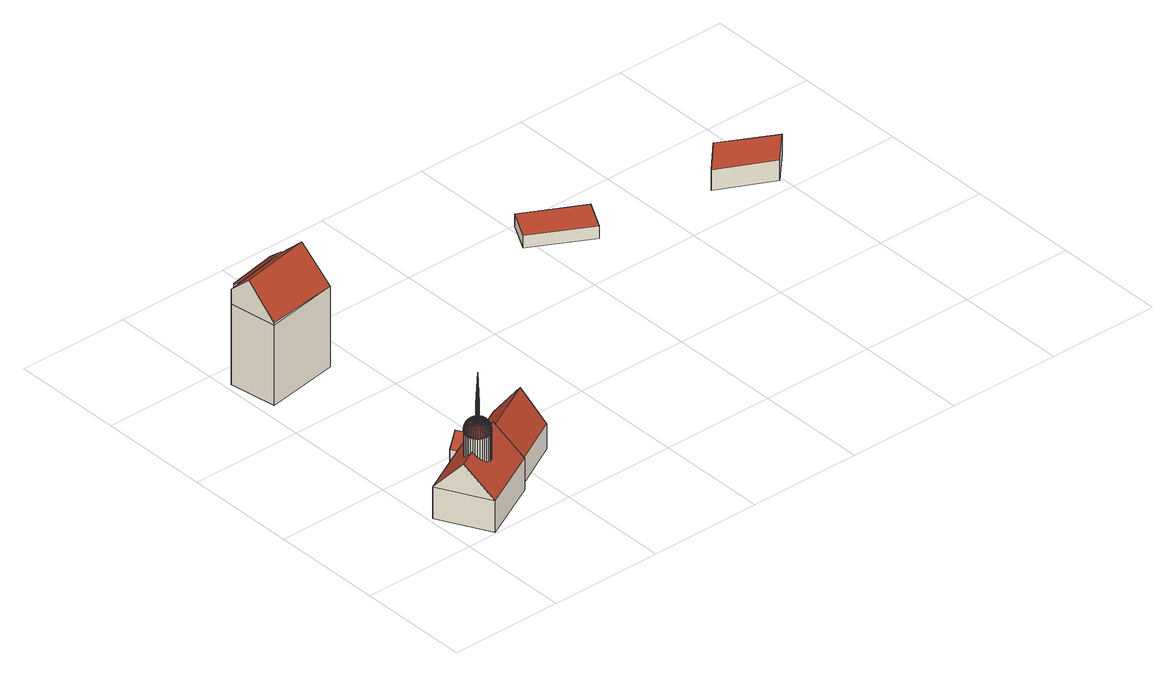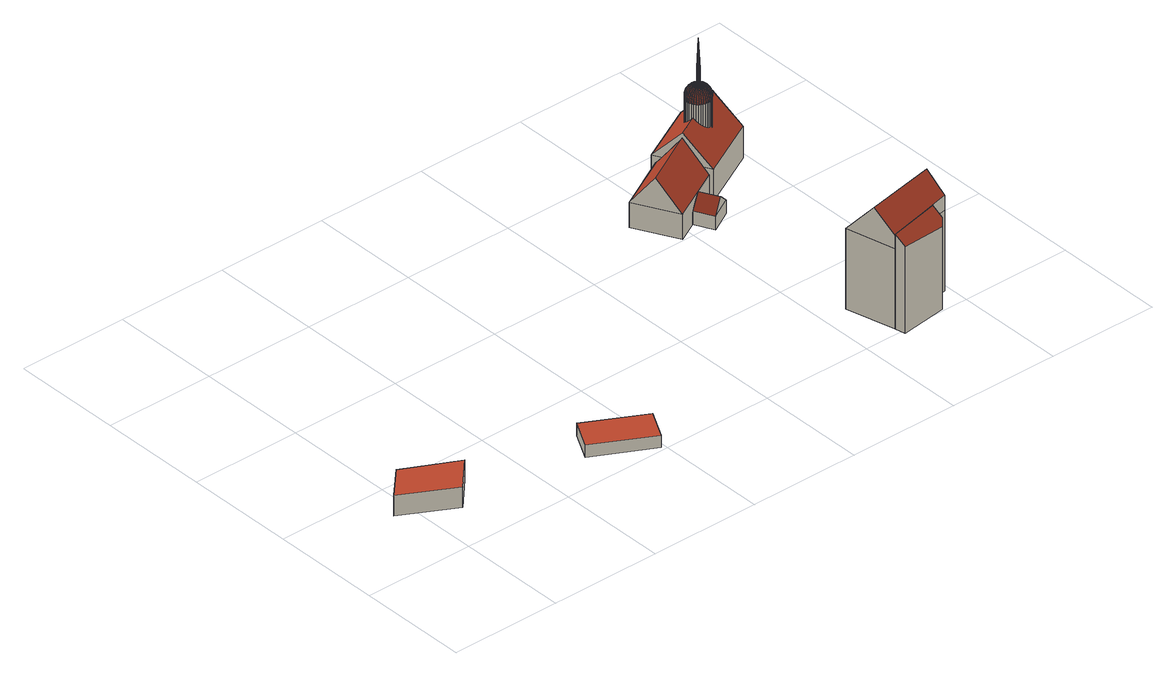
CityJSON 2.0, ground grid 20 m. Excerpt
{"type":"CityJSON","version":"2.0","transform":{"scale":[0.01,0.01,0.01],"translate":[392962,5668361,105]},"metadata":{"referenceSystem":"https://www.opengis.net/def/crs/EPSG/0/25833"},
"CityObjects":{
"building1":{"type":"Building","attributes":{"name":"St. Nikolai","Gemeindeschluessel":14627140,"QualitaetDacherkennung":100,"Geometrietyp2DReferenz":"3000","function":"31001_3041","roofType":"9999"},"children":["building1-1","building1-2","building1-3","building1-4","building1-5"]},
"building1-1":{"type":"BuildingPart","attributes":{"Dachtyp_tdc":"tdcFreeFormRoof","Dachneigung":89.42,"QualitaetDacherkennung":100,"Geometrietyp2DReferenz":"3000","roofType":"5000","measuredHeight":16.14},"parents":["building1"],"geometry":[{"type":"MultiSurface","lod":"2","boundaries":[[[0,1,2,3]],[[1,4,5,2]],[[4,6,7,5]],[[6,8,9,7]],[[8,10,11,9]],[[10,12,13,11]],[[12,14,15,13]],[[14,16,17,15]],[[16,18,19,17]],[[18,20,21,19]],[[20,22,23,21]],[[22,24,25,23]],[[24,26,27,25]],[[26,28,29,27]],[[28,30,31,29]],[[30,32,33,31]],[[32,34,35,33]],[[34,36,37,35]],[[36,38,39,37]],[[38,40,41,39]],[[40,42,43,41]],[[42,44,45,43]],[[44,46,47,45]],[[46,48,49,47]],[[48,50,51,49]],[[50,52,53,51]],[[52,54,55,53]],[[54,56,57,55]],[[56,58,59,57]],[[58,60,61,59]],[[60,62,63,61]],[[62,64,65,63]],[[64,66,67,65]],[[66,68,69,67]],[[68,70,71,69]],[[70,0,3,71]],[[72,73,74]],[[72,74,75]],[[72,75,76]],[[72,76,77]],[[72,77,78]],[[72,78,79]],[[72,79,80]],[[72,80,81]],[[72,81,82]],[[72,82,83]],[[72,83,84]],[[72,84,85]],[[72,85,86]],[[72,86,87]],[[72,87,88]],[[72,88,89]],[[72,89,90]],[[72,90,91]],[[72,91,92]],[[72,92,93]],[[72,93,94]],[[72,94,95]],[[72,95,96]],[[72,96,97]],[[72,97,98]],[[72,98,99]],[[72,99,100]],[[72,100,101]],[[72,101,102]],[[72,102,103]],[[72,103,104]],[[72,104,105]],[[72,105,106]],[[72,106,107]],[[72,107,108]],[[72,108,73]],[[73,109,110,74]],[[74,110,111,75]],[[75,111,112,76]],[[76,112,113,77]],[[77,113,114,78]],[[78,114,115,79]],[[79,115,116,80]],[[80,116,117,81]],[[81,117,118,82]],[[82,118,119,83]],[[83,119,120,84]],[[84,120,121,85]],[[85,121,122,86]],[[86,122,123,87]],[[87,123,124,88]],[[88,124,125,89]],[[89,125,126,90]],[[90,126,127,91]],[[91,127,128,92]],[[92,128,129,93]],[[93,129,130,94]],[[94,130,131,95]],[[95,131,132,96]],[[96,132,133,97]],[[97,133,134,98]],[[98,134,135,99]],[[99,135,136,100]],[[100,136,137,101]],[[101,137,138,102]],[[102,138,139,103]],[[103,139,140,104]],[[104,140,141,105]],[[105,141,142,106]],[[106,142,143,107]],[[107,143,144,108]],[[108,144,109,73]],[[109,145,146,110]],[[110,146,147,111]],[[111,147,148,112]],[[112,148,149,113]],[[113,149,150,114]],[[114,150,151,115]],[[115,151,152,116]],[[116,152,153,117]],[[117,153,154,118]],[[118,154,155,119]],[[119,155,156,120]],[[120,156,157,121]],[[121,157,158,122]],[[122,158,159,123]],[[123,159,160,124]],[[124,160,161,125]],[[125,161,162,126]],[[126,162,163,127]],[[127,163,164,128]],[[128,164,165,129]],[[129,165,166,130]],[[130,166,167,131]],[[131,167,168,132]],[[132,168,169,133]],[[133,169,170,134]],[[134,170,171,135]],[[135,171,172,136]],[[136,172,173,137]],[[137,173,174,138]],[[138,174,175,139]],[[139,175,176,140]],[[140,176,177,141]],[[141,177,178,142]],[[142,178,179,143]],[[143,179,180,144]],[[144,180,145,109]],[[145,181,182,146]],[[146,182,183,147]],[[147,183,184,148]],[[148,184,185,149]],[[149,185,186,150]],[[150,186,187,151]],[[151,187,188,152]],[[152,188,189,153]],[[153,189,190,154]],[[154,190,191,155]],[[155,191,192,156]],[[156,192,193,157]],[[157,193,194,158]],[[158,194,195,159]],[[159,195,196,160]],[[160,196,197,161]],[[161,197,198,162]],[[162,198,199,163]],[[163,199,200,164]],[[164,200,201,165]],[[165,201,202,166]],[[166,202,203,167]],[[167,203,204,168]],[[168,204,205,169]],[[169,205,206,170]],[[170,206,207,171]],[[171,207,208,172]],[[172,208,209,173]],[[173,209,210,174]],[[174,210,211,175]],[[175,211,212,176]],[[176,212,213,177]],[[177,213,214,178]],[[178,214,215,179]],[[179,215,216,180]],[[180,216,181,145]],[[181,217,218,182]],[[182,218,219,183]],[[183,219,220,184]],[[184,220,221,185]],[[185,221,222,186]],[[186,222,223,187]],[[187,223,224,188]],[[188,224,225,189]],[[189,225,226,190]],[[190,226,227,191]],[[191,227,228,192]],[[192,228,229,193]],[[193,229,230,194]],[[194,230,231,195]],[[195,231,232,196]],[[196,232,233,197]],[[197,233,234,198]],[[198,234,235,199]],[[199,235,236,200]],[[200,236,237,201]],[[201,237,238,202]],[[202,238,239,203]],[[203,239,240,204]],[[204,240,241,205]],[[205,241,242,206]],[[206,242,243,207]],[[207,243,244,208]],[[208,244,245,209]],[[209,245,246,210]],[[210,246,247,211]],[[211,247,248,212]],[[212,248,249,213]],[[213,249,250,214]],[[214,250,251,215]],[[215,251,252,216]],[[216,252,217,181]],[[217,253,254,218]],[[218,254,255,219]],[[219,255,256,220]],[[220,256,257,221]],[[221,257,258,222]],[[222,258,259,223]],[[223,259,260,224]],[[224,260,261,225]],[[225,261,262,226]],[[226,262,263,227]],[[227,263,264,228]],[[228,264,265,229]],[[229,265,266,230]],[[230,266,267,231]],[[231,267,268,232]],[[232,268,269,233]],[[233,269,270,234]],[[234,270,271,235]],[[235,271,272,236]],[[236,272,273,237]],[[237,273,274,238]],[[238,274,275,239]],[[239,275,276,240]],[[240,276,277,241]],[[241,277,278,242]],[[242,278,279,243]],[[243,279,280,244]],[[244,280,281,245]],[[245,281,282,246]],[[246,282,283,247]],[[247,283,284,248]],[[248,284,285,249]],[[249,285,286,250]],[[250,286,287,251]],[[251,287,288,252]],[[252,288,253,217]],[[253,289,290,254]],[[254,290,291,255]],[[255,291,292,256]],[[256,292,293,257]],[[257,293,294,258]],[[258,294,295,259]],[[259,295,296,260]],[[260,296,297,261]],[[261,297,298,262]],[[262,298,299,263]],[[263,299,300,264]],[[264,300,301,265]],[[265,301,302,266]],[[266,302,303,267]],[[267,303,304,268]],[[268,304,305,269]],[[269,305,306,270]],[[270,306,307,271]],[[271,307,308,272]],[[272,308,309,273]],[[273,309,310,274]],[[274,310,311,275]],[[275,311,312,276]],[[276,312,313,277]],[[277,313,314,278]],[[278,314,315,279]],[[279,315,316,280]],[[280,316,317,281]],[[281,317,318,282]],[[282,318,319,283]],[[283,319,320,284]],[[284,320,321,285]],[[285,321,322,286]],[[286,322,323,287]],[[287,323,324,288]],[[288,324,289,253]],[[289,325,326,290]],[[290,326,327,291]],[[291,327,328,292]],[[292,328,329,293]],[[293,329,330,294]],[[294,330,331,295]],[[295,331,332,296]],[[296,332,333,297]],[[297,333,334,298]],[[298,334,335,299]],[[299,335,336,300]],[[300,336,337,301]],[[301,337,338,302]],[[302,338,339,303]],[[303,339,340,304]],[[304,340,341,305]],[[305,341,342,306]],[[306,342,343,307]],[[307,343,344,308]],[[308,344,345,309]],[[309,345,346,310]],[[310,346,347,311]],[[311,347,348,312]],[[312,348,349,313]],[[313,349,350,314]],[[314,350,351,315]],[[315,351,352,316]],[[316,352,353,317]],[[317,353,354,318]],[[318,354,355,319]],[[319,355,356,320]],[[320,356,357,321]],[[321,357,358,322]],[[322,358,359,323]],[[323,359,360,324]],[[324,360,325,289]],[[325,361,362,326]],[[326,362,363,327]],[[327,363,364,328]],[[328,364,365,329]],[[329,365,366,330]],[[330,366,367,331]],[[331,367,368,332]],[[332,368,369,333]],[[333,369,370,334]],[[334,370,371,335]],[[335,371,372,336]],[[336,372,373,337]],[[337,373,374,338]],[[338,374,375,339]],[[339,375,376,340]],[[340,376,377,341]],[[341,377,378,342]],[[342,378,379,343]],[[343,379,380,344]],[[344,380,381,345]],[[345,381,382,346]],[[346,382,383,347]],[[347,383,384,348]],[[348,384,385,349]],[[349,385,386,350]],[[350,386,387,351]],[[351,387,388,352]],[[352,388,389,353]],[[353,389,390,354]],[[354,390,391,355]],[[355,391,392,356]],[[356,392,393,357]],[[357,393,394,358]],[[358,394,395,359]],[[359,395,396,360]],[[360,396,361,325]],[[361,397,398,362]],[[362,398,399,363]],[[363,399,400,364]],[[364,400,401,365]],[[365,401,402,366]],[[366,402,403,367]],[[367,403,404,368]],[[368,404,405,369]],[[369,405,406,370]],[[370,406,407,371]],[[371,407,408,372]],[[372,408,409,373]],[[373,409,410,374]],[[374,410,411,375]],[[375,411,412,376]],[[376,412,413,377]],[[377,413,414,378]],[[378,414,415,379]],[[379,415,416,380]],[[380,416,417,381]],[[381,417,418,382]],[[382,418,419,383]],[[383,419,420,384]],[[384,420,421,385]],[[385,421,422,386]],[[386,422,423,387]],[[387,423,424,388]],[[388,424,425,389]],[[389,425,426,390]],[[390,426,427,391]],[[391,427,428,392]],[[392,428,429,393]],[[393,429,430,394]],[[394,430,431,395]],[[395,431,432,396]],[[396,432,397,361]],[[397,433,434,398]],[[398,434,435,399]],[[399,435,436,400]],[[400,436,437,401]],[[401,437,438,402]],[[402,438,439,403]],[[403,439,440,404]],[[404,440,441,405]],[[405,441,442,406]],[[406,442,443,407]],[[407,443,444,408]],[[408,444,445,409]],[[409,445,446,410]],[[410,446,447,411]],[[411,447,448,412]],[[412,448,449,413]],[[413,449,450,414]],[[414,450,451,415]],[[415,451,452,416]],[[416,452,453,417]],[[417,453,454,418]],[[418,454,455,419]],[[419,455,456,420]],[[420,456,457,421]],[[421,457,458,422]],[[422,458,459,423]],[[423,459,460,424]],[[424,460,461,425]],[[425,461,462,426]],[[426,462,463,427]],[[427,463,464,428]],[[428,464,465,429]],[[429,465,466,430]],[[430,466,467,431]],[[431,467,468,432]],[[432,468,433,397]],[[433,469,470,434]],[[434,470,471,435]],[[435,471,472,436]],[[436,472,473,437]],[[437,473,474,438]],[[438,474,475,439]],[[439,475,476,440]],[[440,476,477,441]],[[441,477,478,442]],[[442,478,479,443]],[[443,479,480,444]],[[444,480,481,445]],[[445,481,482,446]],[[446,482,483,447]],[[447,483,484,448]],[[448,484,485,449]],[[449,485,486,450]],[[450,486,487,451]],[[451,487,488,452]],[[452,488,489,453]],[[453,489,490,454]],[[454,490,491,455]],[[455,491,492,456]],[[456,492,493,457]],[[457,493,494,458]],[[458,494,495,459]],[[459,495,496,460]],[[460,496,497,461]],[[461,497,498,462]],[[462,498,499,463]],[[463,499,500,464]],[[464,500,501,465]],[[465,501,502,466]],[[466,502,503,467]],[[467,503,504,468]],[[468,504,469,433]],[[469,505,506,470]],[[470,506,507,471]],[[471,507,508,472]],[[472,508,509,473]],[[473,509,510,474]],[[474,510,511,475]],[[475,511,512,476]],[[476,512,513,477]],[[477,513,514,478]],[[478,514,515,479]],[[479,515,516,480]],[[480,516,517,481]],[[481,517,518,482]],[[482,518,519,483]],[[483,519,520,484]],[[484,520,521,485]],[[485,521,522,486]],[[486,522,523,487]],[[487,523,524,488]],[[488,524,525,489]],[[489,525,526,490]],[[490,526,527,491]],[[491,527,528,492]],[[492,528,529,493]],[[493,529,530,494]],[[494,530,531,495]],[[495,531,532,496]],[[496,532,533,497]],[[497,533,534,498]],[[498,534,535,499]],[[499,535,536,500]],[[500,536,537,501]],[[501,537,538,502]],[[502,538,539,503]],[[503,539,540,504]],[[504,540,505,469]],[[505,541,542,506]],[[506,542,543,507]],[[507,543,544,508]],[[508,544,545,509]],[[509,545,546,510]],[[510,546,547,511]],[[511,547,548,512]],[[512,548,549,513]],[[513,549,550,514]],[[514,550,551,515]],[[515,551,552,516]],[[516,552,553,517]],[[517,553,554,518]],[[518,554,555,519]],[[519,555,556,520]],[[520,556,557,521]],[[521,557,558,522]],[[522,558,559,523]],[[523,559,560,524]],[[524,560,561,525]],[[525,561,562,526]],[[526,562,563,527]],[[527,563,564,528]],[[528,564,565,529]],[[529,565,566,530]],[[530,566,567,531]],[[531,567,568,532]],[[532,568,569,533]],[[533,569,570,534]],[[534,570,571,535]],[[535,571,572,536]],[[536,572,573,537]],[[537,573,574,538]],[[538,574,575,539]],[[539,575,576,540]],[[540,576,541,505]],[[541,577,578,542]],[[542,578,579,543]],[[543,579,580,544]],[[544,580,581,545]],[[545,581,582,546]],[[546,582,583,547]],[[547,583,584,548]],[[548,584,585,549]],[[549,585,586,550]],[[550,586,587,551]],[[551,587,588,552]],[[552,588,589,553]],[[553,589,590,554]],[[554,590,591,555]],[[555,591,592,556]],[[556,592,593,557]],[[557,593,594,558]],[[558,594,595,559]],[[559,595,596,560]],[[560,596,597,561]],[[561,597,598,562]],[[562,598,599,563]],[[563,599,600,564]],[[564,600,601,565]],[[565,601,602,566]],[[566,602,603,567]],[[567,603,604,568]],[[568,604,605,569]],[[569,605,606,570]],[[570,606,607,571]],[[571,607,608,572]],[[572,608,609,573]],[[573,609,610,574]],[[574,610,611,575]],[[575,611,612,576]],[[576,612,577,541]],[[577,613,614,578]],[[578,614,615,579]],[[579,615,616,580]],[[580,616,617,581]],[[581,617,618,582]],[[582,618,619,583]],[[583,619,620,584]],[[584,620,621,585]],[[585,621,622,586]],[[586,622,623,587]],[[587,623,624,588]],[[588,624,625,589]],[[589,625,626,590]],[[590,626,627,591]],[[591,627,628,592]],[[592,628,629,593]],[[593,629,630,594]],[[594,630,631,595]],[[595,631,632,596]],[[596,632,633,597]],[[597,633,634,598]],[[598,634,635,599]],[[599,635,636,600]],[[600,636,637,601]],[[601,637,638,602]],[[602,638,639,603]],[[603,639,640,604]],[[604,640,641,605]],[[605,641,642,606]],[[606,642,643,607]],[[607,643,644,608]],[[608,644,645,609]],[[609,645,646,610]],[[610,646,647,611]],[[611,647,648,612]],[[612,648,613,577]],[[613,649,650,614]],[[614,650,651,615]],[[615,651,652,616]],[[616,652,653,617]],[[617,653,654,618]],[[618,654,655,619]],[[619,655,656,620]],[[620,656,657,621]],[[621,657,658,622]],[[622,658,659,623]],[[623,659,660,624]],[[624,660,661,625]],[[625,661,662,626]],[[626,662,663,627]],[[627,663,664,628]],[[628,664,665,629]],[[629,665,666,630]],[[630,666,667,631]],[[631,667,668,632]],[[632,668,669,633]],[[633,669,670,634]],[[634,670,671,635]],[[635,671,672,636]],[[636,672,673,637]],[[637,673,674,638]],[[638,674,675,639]],[[639,675,676,640]],[[640,676,677,641]],[[641,677,678,642]],[[642,678,679,643]],[[643,679,680,644]],[[644,680,681,645]],[[645,681,682,646]],[[646,682,683,647]],[[647,683,684,648]],[[648,684,649,613]],[[649,70,68,650]],[[650,68,66,651]],[[651,66,64,652]],[[652,64,62,653]],[[653,62,60,654]],[[654,60,58,655]],[[655,58,56,656]],[[656,56,54,657]],[[657,54,52,658]],[[658,52,50,659]],[[659,50,48,660]],[[660,48,46,661]],[[661,46,44,662]],[[662,44,42,663]],[[663,42,40,664]],[[664,40,38,665]],[[665,38,36,666]],[[666,36,34,667]],[[667,34,32,668]],[[668,32,30,669]],[[669,30,28,670]],[[670,28,26,671]],[[671,26,24,672]],[[672,24,22,673]],[[673,22,20,674]],[[674,20,18,675]],[[675,18,16,676]],[[676,16,14,677]],[[677,14,12,678]],[[678,12,10,679]],[[679,10,8,680]],[[680,8,6,681]],[[681,6,4,682]],[[682,4,1,683]],[[683,1,0,684]],[[684,0,70,649]],[[3,2,5,7,9,11,13,15,17,19,21,23,25,27,29,31,33,35,37,39,41,43,45,47,49,51,53,55,57,59,61,63,65,67,69,71]]],"semantics":{"surfaces":[{"type":"WallSurface"},{"type":"RoofSurface"},{"type":"GroundSurface"}],"values":[0,0,0,0,0,0,0,0,0,0,0,0,0,0,0,0,0,0,0,0,0,0,0,0,0,0,0,0,0,0,0,0,0,0,0,0,1,1,1,1,1,1,1,1,1,1,1,1,1,1,1,1,1,1,1,1,1,1,1,1,1,1,1,1,1,1,1,1,1,1,1,1,1,1,1,1,1,1,1,1,1,1,1,1,1,1,1,1,1,1,1,1,1,1,1,1,1,1,1,1,1,1,1,1,1,1,1,1,1,1,1,1,1,1,1,1,1,1,1,1,1,1,1,1,1,1,1,1,1,1,1,1,1,1,1,1,1,1,1,1,1,1,1,1,1,1,1,1,1,1,1,1,1,1,1,1,1,1,1,1,1,1,1,1,1,1,1,1,1,1,1,1,1,1,1,1,1,1,1,1,1,1,1,1,1,1,1,1,1,1,1,1,1,1,1,1,1,1,1,1,1,1,1,1,1,1,1,1,1,1,1,1,1,1,1,1,1,1,1,1,1,1,1,1,1,1,1,1,1,1,1,1,1,1,1,1,1,1,1,1,1,1,1,1,1,1,1,1,1,1,1,1,1,1,1,1,1,1,1,1,1,1,1,1,1,1,1,1,1,1,1,1,1,1,1,1,1,1,1,1,1,1,1,1,1,1,1,1,1,1,1,1,1,1,1,1,1,1,1,1,1,1,1,1,1,1,1,1,1,1,1,1,1,1,1,1,1,1,1,1,1,1,1,1,1,1,1,1,1,1,1,1,1,1,1,1,1,1,1,1,1,1,1,1,1,1,1,1,1,1,1,1,1,1,1,1,1,1,1,1,1,1,1,1,1,1,1,1,1,1,1,1,1,1,1,1,1,1,1,1,1,1,1,1,1,1,1,1,1,1,1,1,1,1,1,1,1,1,1,1,1,1,1,1,1,1,1,1,1,1,1,1,1,1,1,1,1,1,1,1,1,1,1,1,1,1,1,1,1,1,1,1,1,1,1,1,1,1,1,1,1,1,1,1,1,1,1,1,1,1,1,1,1,1,1,1,1,1,1,1,1,1,1,1,1,1,1,1,1,1,1,1,1,1,1,1,1,1,1,1,1,1,1,1,1,1,1,1,1,1,1,1,1,1,1,1,1,1,1,1,1,1,1,1,1,1,1,1,1,1,1,1,1,1,1,1,1,1,1,1,1,1,1,1,1,1,1,1,1,1,1,1,1,1,1,1,1,1,1,1,1,1,1,1,1,1,1,1,1,1,1,1,1,1,1,1,1,1,1,1,1,1,1,1,1,1,1,1,1,1,1,1,1,1,1,1,1,1,1,1,1,1,1,1,1,1,1,1,1,1,1,1,1,1,1,1,1,1,1,1,1,1,1,1,1,1,1,1,1,1,1,1,1,1,1,1,1,1,1,1,1,1,1,1,1,1,1,1,1,1,1,1,1,1,1,1,1,1,1,1,1,1,1,1,1,1,1,1,1,1,1,1,1,1,1,1,1,1,1,1,1,1,1,1,1,1,1,1,1,1,1,1,1,1,1,1,1,1,1,1,1,1,1,1,2]}}]},
"building1-2":{"type":"BuildingPart","attributes":{"Dachtyp_tdc":"tdcTentRoof","Dachneigung":87.32,"QualitaetDacherkennung":100,"Geometrietyp2DReferenz":"3000","roofType":"4000","measuredHeight":24.56},"parents":["building1"],"geometry":[{"type":"MultiSurface","lod":"2","boundaries":[[[685,686,687,688]],[[686,689,690,687]],[[689,691,692,690]],[[691,693,694,692]],[[693,695,696,694]],[[695,697,698,696]],[[697,699,700,698]],[[699,701,702,700]],[[701,703,704,702]],[[703,705,706,704]],[[705,707,708,706]],[[707,709,710,708]],[[709,711,712,710]],[[711,713,714,712]],[[713,715,716,714]],[[715,717,718,716]],[[717,719,720,718]],[[719,721,722,720]],[[721,723,724,722]],[[723,725,726,724]],[[725,727,728,726]],[[727,729,730,728]],[[729,731,732,730]],[[731,733,734,732]],[[733,735,736,734]],[[735,737,738,736]],[[737,739,740,738]],[[739,741,742,740]],[[741,743,744,742]],[[743,745,746,744]],[[745,747,748,746]],[[747,749,750,748]],[[749,751,752,750]],[[751,753,754,752]],[[753,755,756,754]],[[755,685,688,756]],[[686,685,757]],[[689,686,757]],[[691,689,757]],[[693,691,757]],[[695,693,757]],[[697,695,757]],[[699,697,757]],[[701,699,757]],[[703,701,757]],[[705,703,757]],[[707,705,757]],[[709,707,757]],[[711,709,757]],[[713,711,757]],[[715,713,757]],[[717,715,757]],[[719,717,757]],[[721,719,757]],[[723,721,757]],[[725,723,757]],[[727,725,757]],[[729,727,757]],[[731,729,757]],[[733,731,757]],[[735,733,757]],[[737,735,757]],[[739,737,757]],[[741,739,757]],[[743,741,757]],[[745,743,757]],[[747,745,757]],[[749,747,757]],[[751,749,757]],[[753,751,757]],[[755,753,757]],[[685,755,757]],[[688,687,690,692,694,696,698,700,702,704,706,708,710,712,714,716,718,720,722,724,726,728,730,732,734,736,738,740,742,744,746,748,750,752,754,756]]],"semantics":{"surfaces":[{"type":"WallSurface"},{"type":"RoofSurface"},{"type":"GroundSurface"}],"values":[0,0,0,0,0,0,0,0,0,0,0,0,0,0,0,0,0,0,0,0,0,0,0,0,0,0,0,0,0,0,0,0,0,0,0,0,1,1,1,1,1,1,1,1,1,1,1,1,1,1,1,1,1,1,1,1,1,1,1,1,1,1,1,1,1,1,1,1,1,1,1,1,2]}}]},
"building1-3":{"type":"BuildingPart","attributes":{"Dachtyp_tdc":"tdcGableRoof","Dachneigung":46.55,"QualitaetDacherkennung":100,"Geometrietyp2DReferenz":"3000","roofType":"3100","measuredHeight":11.23},"parents":["building1"],"geometry":[{"type":"MultiSurface","lod":"2","boundaries":[[[758,759,760,761]],[[759,762,763,760]],[[762,764,765,763]],[[762,759,766]],[[759,758,767,766]],[[764,762,766,767]],[[761,760,763,765,768,769]],[[761,769,770,771,758]],[[768,765,764,772,773]],[[769,768,773,770]],[[770,773,772,771]],[[767,758,771,774,772,764]],[[771,772,774]]],"semantics":{"surfaces":[{"type":"WallSurface"},{"type":"RoofSurface"},{"type":"GroundSurface"},{"type":"ClosureSurface"}],"values":[0,0,0,0,1,1,2,0,0,3,3,0,3]}}]},
"building1-4":{"type":"BuildingPart","attributes":{"Dachtyp_tdc":"tdcGableRoof","Dachneigung":42.6,"QualitaetDacherkennung":100,"Geometrietyp2DReferenz":"3000","roofType":"3100","measuredHeight":4.62},"parents":["building1"],"geometry":[{"type":"MultiSurface","lod":"2","boundaries":[[[775,776,777,778]],[[779,780,781,782]],[[780,775,778,781]],[[775,780,783]],[[776,775,783,784]],[[780,779,784,783]],[[778,777,782,781]],[[782,777,776,779]],[[779,776,784]]],"semantics":{"surfaces":[{"type":"WallSurface"},{"type":"RoofSurface"},{"type":"GroundSurface"},{"type":"ClosureSurface"}],"values":[0,0,0,0,1,1,2,3,3]}}]},
"building1-5":{"type":"BuildingPart","attributes":{"Dachtyp_tdc":"tdcGableRoof","Dachneigung":52.46,"QualitaetDacherkennung":100,"Geometrietyp2DReferenz":"3000","roofType":"3100","measuredHeight":10.28},"parents":["building1"],"geometry":[{"type":"MultiSurface","lod":"2","boundaries":[[[785,770,769,786]],[[787,785,786,788]],[[785,787,789]],[[770,785,789,774,771]],[[787,784,773,772,774,789]],[[786,769,768,782,777,788]],[[768,769,770,773]],[[788,777,776,784,787]],[[782,768,773,784,779]],[[777,782,779,776]],[[776,779,784]],[[770,771,772,773]],[[771,774,772]]],"semantics":{"surfaces":[{"type":"WallSurface"},{"type":"RoofSurface"},{"type":"GroundSurface"},{"type":"ClosureSurface"}],"values":[0,0,0,1,1,2,3,0,0,3,3,3,3]}}]},
"building2":{"type":"Building","attributes":{"Gemeindeschluessel":14627140,"Geometrietyp2DReferenz":"3000","function":"31001_9998","roofType":"9999"},"children":["building2-1","building2-2"]},
"building2-1":{"type":"BuildingPart","attributes":{"Dachtyp_tdc":"tdcPolyFlatRoof","Dachneigung":39.98,"QualitaetDacherkennung":52,"Geometrietyp2DReferenz":"3000","roofType":"2100","measuredHeight":17.5},"parents":["building2"],"geometry":[{"type":"MultiSurface","lod":"2","boundaries":[[[790,791,792,793,794]],[[791,795,796,792]],[[795,797,798,796]],[[797,799,800,801,802,798]],[[799,797,795,791,790,803]],[[793,792,796,798,802]],[[803,800,799]],[[794,793,802,801]],[[794,801,800,803,790]]],"semantics":{"surfaces":[{"type":"WallSurface"},{"type":"RoofSurface"},{"type":"GroundSurface"},{"type":"ClosureSurface"}],"values":[0,0,0,0,1,2,0,3,3]}}]},
"building2-2":{"type":"BuildingPart","attributes":{"Dachtyp_tdc":"tdcGableRoof","Dachneigung":48.8,"QualitaetDacherkennung":63,"Geometrietyp2DReferenz":"3000","roofType":"3100","measuredHeight":20.9},"parents":["building2"],"geometry":[{"type":"MultiSurface","lod":"2","boundaries":[[[801,804,805,802]],[[804,806,807,805]],[[806,808,809,807]],[[808,794,793,809]],[[810,811,812,813,800,803]],[[804,813,812,814]],[[806,814,812,811,808]],[[804,814,806]],[[801,800,813,804]],[[808,811,810,790,794]],[[793,802,805,807,809]],[[802,793,794,801]],[[803,790,810]],[[794,790,803,800,801]]],"semantics":{"surfaces":[{"type":"WallSurface"},{"type":"RoofSurface"},{"type":"GroundSurface"},{"type":"ClosureSurface"}],"values":[0,0,0,0,1,1,0,0,0,0,2,3,0,3]}}]},
"building3":{"type":"Building","attributes":{"Dachtyp_tdc":"tdcPolyFlatRoof","Gemeindeschluessel":14627140,"Dachneigung":0,"QualitaetDacherkennung":91,"Geometrietyp2DReferenz":"3000","function":"31001_9998","roofType":"1000","measuredHeight":2.29},"geometry":[{"type":"MultiSurface","lod":"2","boundaries":[[[815,816,817,818]],[[816,819,820,817]],[[819,821,822,820]],[[821,815,818,822]],[[821,819,816,815]],[[818,817,820,822]]],"semantics":{"surfaces":[{"type":"WallSurface"},{"type":"RoofSurface"},{"type":"GroundSurface"}],"values":[0,0,0,0,1,2]}}]},
"building4":{"type":"Building","attributes":{"Dachtyp_tdc":"tdcLeanToRoof","Gemeindeschluessel":14627140,"Dachneigung":0,"QualitaetDacherkennung":100,"Geometrietyp2DReferenz":"3000","function":"31001_9998","roofType":"2100","measuredHeight":3.78},"geometry":[{"type":"MultiSurface","lod":"2","boundaries":[[[823,824,825,826]],[[824,827,828,825]],[[827,829,830,828]],[[829,823,826,830]],[[829,827,824,823]],[[826,825,828,830]]],"semantics":{"surfaces":[{"type":"WallSurface"},{"type":"RoofSurface"},{"type":"GroundSurface"}],"values":[0,0,0,0,1,2]}}]}
},
"vertices":[
[1029,707,1414],[1019,671,1414],[1019,671,50],[1029,707,50],[1004,637,1414],[1004,637,50],[982,606,1414],[982,606,50],[956,580,1414],[956,580,50],[925,558,1414],[925,558,50],[891,542,1414],[891,542,50],[855,533,1414],[855,533,50],[818,529,1414],[818,529,50],[781,533,1414],[781,533,50],[745,542,1414],[745,542,50],[711,558,1414],[711,558,50],[680,580,1414],[680,580,50],[654,606,1414],[654,606,50],[632,637,1414],[632,637,50],[617,671,1414],[617,671,50],[607,707,1414],[607,707,50],[604,744,1414],[604,744,50],[607,781,1414],[607,781,50],[617,817,1414],[617,817,50],[632,851,1414],[632,851,50],[654,882,1414],[654,882,50],[680,908,1414],[680,908,50],[711,930,1414],[711,930,50],[745,945,1414],[745,945,50],[781,955,1414],[781,955,50],[818,958,1414],[818,958,50],[855,955,1414],[855,955,50],[891,945,1414],[891,945,50],[925,930,1414],[925,930,50],[956,908,1414],[956,908,50],[982,882,1414],[982,882,50],[1004,851,1414],[1004,851,50],[1019,817,1414],[1019,817,50],[1029,781,1414],[1029,781,50],[1032,744,1414],[1032,744,50],[818,744,1664],[839,744,1663],[838,747,1663],[837,751,1663],[836,754,1663],[834,757,1663],[831,760,1663],[828,762,1663],[825,763,1663],[822,764,1663],[818,765,1663],[814,764,1663],[811,763,1663],[808,762,1663],[805,760,1663],[802,757,1663],[800,754,1663],[798,751,1663],[798,747,1663],[797,744,1663],[798,740,1663],[798,737,1663],[800,733,1663],[802,731,1663],[805,728,1663],[808,726,1663],[811,724,1663],[814,724,1663],[818,723,1663],[822,724,1663],[825,724,1663],[828,726,1663],[831,728,1663],[834,731,1663],[836,733,1663],[837,737,1663],[838,740,1663],[859,744,1660],[859,751,1660],[857,758,1660],[854,765,1660],[850,770,1660],[845,775,1660],[839,780,1660],[832,783,1660],[825,785,1660],[818,785,1660],[811,785,1660],[804,783,1660],[797,780,1660],[791,775,1660],[786,770,1660],[782,765,1660],[779,758,1660],[777,751,1660],[777,744,1660],[777,737,1660],[779,730,1660],[782,723,1660],[786,717,1660],[791,712,1660],[797,708,1660],[804,705,1660],[811,703,1660],[818,703,1660],[825,703,1660],[832,705,1660],[839,708,1660],[845,712,1660],[850,717,1660],[854,723,1660],[857,730,1660],[859,737,1660],[879,744,1655],[879,755,1655],[876,765,1655],[871,775,1655],[865,783,1655],[857,791,1655],[849,797,1655],[839,802,1655],[829,804,1655],[818,805,1655],[807,804,1655],[797,802,1655],[787,797,1655],[778,791,1655],[771,783,1655],[765,775,1655],[760,765,1655],[757,755,1655],[756,744,1655],[757,733,1655],[760,723,1655],[765,713,1655],[771,704,1655],[778,697,1655],[787,691,1655],[797,686,1655],[807,683,1655],[818,682,1655],[829,683,1655],[839,686,1655],[849,691,1655],[857,697,1655],[865,704,1655],[871,713,1655],[876,723,1655],[879,733,1655],[899,744,1648],[898,758,1648],[894,772,1648],[888,784,1648],[880,796,1648],[870,806,1648],[859,814,1648],[846,820,1648],[832,824,1648],[818,825,1648],[804,824,1648],[790,820,1648],[777,814,1648],[766,806,1648],[756,796,1648],[748,784,1648],[742,772,1648],[738,758,1648],[737,744,1648],[738,730,1648],[742,716,1648],[748,703,1648],[756,692,1648],[766,682,1648],[777,674,1648],[790,668,1648],[804,664,1648],[818,663,1648],[832,664,1648],[846,668,1648],[859,674,1648],[870,682,1648],[880,692,1648],[888,703,1648],[894,716,1648],[898,730,1648],[918,744,1639],[916,761,1639],[912,778,1639],[904,794,1639],[895,808,1639],[882,821,1639],[868,830,1639],[852,838,1639],[835,842,1639],[818,844,1639],[801,842,1639],[784,838,1639],[768,830,1639],[754,821,1639],[741,808,1639],[731,794,1639],[724,778,1639],[720,761,1639],[718,744,1639],[720,726,1639],[724,710,1639],[731,694,1639],[741,680,1639],[754,667,1639],[768,657,1639],[784,650,1639],[801,646,1639],[818,644,1639],[835,646,1639],[852,650,1639],[868,657,1639],[882,667,1639],[895,680,1639],[904,694,1639],[912,710,1639],[916,726,1639],[936,744,1629],[934,764,1629],[929,784,1629],[920,803,1629],[908,820,1629],[894,834,1629],[877,846,1629],[858,855,1629],[838,860,1629],[818,862,1629],[797,860,1629],[778,855,1629],[759,846,1629],[742,834,1629],[728,820,1629],[716,803,1629],[707,784,1629],[702,764,1629],[700,744,1629],[702,723,1629],[707,704,1629],[716,685,1629],[728,668,1629],[742,654,1629],[759,642,1629],[778,633,1629],[797,628,1629],[818,626,1629],[838,628,1629],[858,633,1629],[877,642,1629],[894,654,1629],[908,668,1629],[920,685,1629],[929,704,1629],[934,723,1629],[953,744,1617],[951,767,1617],[945,790,1617],[935,811,1617],[921,830,1617],[904,847,1617],[885,861,1617],[864,871,1617],[841,877,1617],[818,879,1617],[795,877,1617],[772,871,1617],[751,861,1617],[731,847,1617],[715,830,1617],[701,811,1617],[691,790,1617],[685,767,1617],[683,744,1617],[685,721,1617],[691,698,1617],[701,676,1617],[715,657,1617],[731,641,1617],[751,627,1617],[772,617,1617],[795,611,1617],[818,609,1617],[841,611,1617],[864,617,1617],[885,627,1617],[904,641,1617],[921,657,1617],[935,676,1617],[945,698,1617],[951,721,1617],[968,744,1603],[966,770,1603],[959,795,1603],[948,819,1603],[933,841,1603],[915,859,1603],[893,874,1603],[869,885,1603],[844,892,1603],[818,894,1603],[792,892,1603],[767,885,1603],[743,874,1603],[721,859,1603],[703,841,1603],[688,819,1603],[677,795,1603],[670,770,1603],[667,744,1603],[670,718,1603],[677,692,1603],[688,669,1603],[703,647,1603],[721,629,1603],[743,614,1603],[767,603,1603],[792,596,1603],[818,593,1603],[844,596,1603],[869,603,1603],[893,614,1603],[915,629,1603],[933,647,1603],[948,669,1603],[959,692,1603],[966,718,1603],[983,744,1588],[980,772,1588],[973,800,1588],[961,826,1588],[944,850,1588],[924,870,1588],[900,887,1588],[874,899,1588],[847,906,1588],[818,909,1588],[789,906,1588],[762,899,1588],[736,887,1588],[712,870,1588],[692,850,1588],[675,826,1588],[663,800,1588],[656,772,1588],[653,744,1588],[656,715,1588],[663,688,1588],[675,662,1588],[692,638,1588],[712,618,1588],[736,601,1588],[762,589,1588],[789,582,1588],[818,579,1588],[847,582,1588],[874,589,1588],[900,601,1588],[924,618,1588],[944,638,1588],[961,662,1588],[973,688,1588],[980,715,1588],[995,744,1572],[993,775,1572],[985,805,1572],[972,833,1572],[954,858,1572],[932,880,1572],[907,897,1572],[879,911,1572],[849,919,1572],[818,921,1572],[787,919,1572],[757,911,1572],[729,897,1572],[704,880,1572],[682,858,1572],[664,833,1572],[651,805,1572],[643,775,1572],[641,744,1572],[643,713,1572],[651,683,1572],[664,655,1572],[682,630,1572],[704,608,1572],[729,590,1572],[757,577,1572],[787,569,1572],[818,567,1572],[849,569,1572],[879,577,1572],[907,590,1572],[932,608,1572],[954,630,1572],[972,655,1572],[985,683,1572],[993,713,1572],[1007,744,1554],[1004,777,1554],[995,808,1554],[981,838,1554],[962,865,1554],[939,888,1554],[912,907,1554],[882,921,1554],[851,930,1554],[818,932,1554],[785,930,1554],[753,921,1554],[724,907,1554],[697,888,1554],[673,865,1554],[655,838,1554],[641,808,1554],[632,777,1554],[629,744,1554],[632,711,1554],[641,679,1554],[655,650,1554],[673,623,1554],[697,600,1554],[724,581,1554],[753,567,1554],[785,558,1554],[818,555,1554],[851,558,1554],[882,567,1554],[912,581,1554],[939,600,1554],[962,623,1554],[981,650,1554],[995,679,1554],[1004,711,1554],[1016,744,1536],[1013,778,1536],[1004,812,1536],[989,843,1536],[970,871,1536],[945,896,1536],[917,915,1536],[886,930,1536],[852,939,1536],[818,942,1536],[784,939,1536],[750,930,1536],[719,915,1536],[691,896,1536],[666,871,1536],[647,843,1536],[632,812,1536],[623,778,1536],[620,744,1536],[623,709,1536],[632,676,1536],[647,645,1536],[666,617,1536],[691,592,1536],[719,572,1536],[750,558,1536],[784,549,1536],[818,546,1536],[852,549,1536],[886,558,1536],[917,572,1536],[945,592,1536],[970,617,1536],[989,645,1536],[1004,676,1536],[1013,709,1536],[1023,744,1516],[1020,780,1516],[1011,814,1516],[996,847,1516],[975,876,1516],[950,901,1516],[921,922,1516],[888,937,1516],[854,946,1516],[818,949,1516],[782,946,1516],[748,937,1516],[715,922,1516],[686,901,1516],[661,876,1516],[640,847,1516],[625,814,1516],[616,780,1516],[612,744,1516],[616,708,1516],[625,674,1516],[640,641,1516],[661,612,1516],[686,587,1516],[715,566,1516],[748,551,1516],[782,542,1516],[818,538,1516],[854,542,1516],[888,551,1516],[921,566,1516],[950,587,1516],[975,612,1516],[996,641,1516],[1011,674,1516],[1020,708,1516],[1029,744,1496],[1026,781,1496],[1016,816,1496],[1001,850,1496],[980,880,1496],[954,906,1496],[923,927,1496],[890,942,1496],[855,952,1496],[818,955,1496],[781,952,1496],[746,942,1496],[712,927,1496],[682,906,1496],[656,880,1496],[635,850,1496],[619,816,1496],[610,781,1496],[607,744,1496],[610,707,1496],[619,672,1496],[635,638,1496],[656,608,1496],[682,582,1496],[712,561,1496],[746,545,1496],[781,536,1496],[818,533,1496],[855,536,1496],[890,545,1496],[923,561,1496],[954,582,1496],[980,608,1496],[1001,638,1496],[1016,672,1496],[1026,707,1496],[1033,744,1476],[1030,781,1476],[1020,817,1476],[1004,851,1476],[983,882,1476],[956,909,1476],[925,930,1476],[891,946,1476],[855,956,1476],[818,959,1476],[781,956,1476],[744,946,1476],[710,930,1476],[680,909,1476],[653,882,1476],[632,851,1476],[616,817,1476],[606,781,1476],[603,744,1476],[606,707,1476],[616,670,1476],[632,636,1476],[653,606,1476],[680,579,1476],[710,558,1476],[744,542,1476],[781,532,1476],[818,529,1476],[855,532,1476],[891,542,1476],[925,558,1476],[956,579,1476],[983,606,1476],[1004,636,1476],[1020,670,1476],[1030,707,1476],[1035,744,1455],[1031,782,1455],[1022,818,1455],[1006,852,1455],[984,883,1455],[957,910,1455],[926,932,1455],[892,948,1455],[856,957,1455],[818,961,1455],[780,957,1455],[744,948,1455],[710,932,1455],[679,910,1455],[652,883,1455],[630,852,1455],[614,818,1455],[604,782,1455],[601,744,1455],[604,706,1455],[614,670,1455],[630,636,1455],[652,605,1455],[679,578,1455],[710,556,1455],[744,540,1455],[780,530,1455],[818,527,1455],[856,530,1455],[892,540,1455],[926,556,1455],[957,578,1455],[984,605,1455],[1006,636,1455],[1022,670,1455],[1031,706,1455],[1035,744,1434],[1031,782,1434],[1021,818,1434],[1005,852,1434],[984,883,1434],[957,910,1434],[926,931,1434],[892,947,1434],[855,957,1434],[818,961,1434],[780,957,1434],[744,947,1434],[710,931,1434],[679,910,1434],[652,883,1434],[630,852,1434],[614,818,1434],[605,782,1434],[601,744,1434],[605,706,1434],[614,670,1434],[630,636,1434],[652,605,1434],[679,578,1434],[710,556,1434],[744,540,1434],[780,531,1434],[818,527,1434],[855,531,1434],[892,540,1434],[926,556,1434],[957,578,1434],[984,605,1434],[1005,636,1434],[1021,670,1434],[1031,706,1434],
[845,739,1930],[843,735,1930],[843,735,50],[845,739,50],[841,730,1930],[841,730,50],[839,726,1930],[839,726,50],[835,723,1930],[835,723,50],[831,720,1930],[831,720,50],[827,718,1930],[827,718,50],[823,717,1930],[823,717,50],[818,717,1930],[818,717,50],[813,717,1930],[813,717,50],[809,718,1930],[809,718,50],[804,720,1930],[804,720,50],[801,723,1930],[801,723,50],[797,726,1930],[797,726,50],[795,730,1930],[795,730,50],[792,735,1930],[792,735,50],[791,739,1930],[791,739,50],[791,744,1930],[791,744,50],[791,749,1930],[791,749,50],[792,753,1930],[792,753,50],[795,757,1930],[795,757,50],[797,761,1930],[797,761,50],[801,765,1930],[801,765,50],[804,767,1930],[804,767,50],[809,769,1930],[809,769,50],[813,771,1930],[813,771,50],[818,771,1930],[818,771,50],[823,771,1930],[823,771,50],[827,769,1930],[827,769,50],[831,767,1930],[831,767,50],[835,765,1930],[835,765,50],[839,761,1930],[839,761,50],[841,757,1930],[841,757,50],[843,753,1930],[843,753,50],[845,749,1930],[845,749,50],[845,744,1930],[845,744,50],[818,744,2506],
[1628,588,634],[546,29,634],[546,29,50],[1628,588,50],[75,932,634],[75,932,50],[1161,1498,634],[1161,1498,50],[311,480,1173],[1395,1043,1173],[1196,1430,50],[1593,656,50],[1593,656,512],[1551,739,634],[1239,1346,634],[1196,1430,512],[1396,1040,1078],
[1648,2096,299],[1819,1764,299],[1819,1764,50],[1648,2096,50],[1409,1544,299],[1240,1875,299],[1240,1875,50],[1409,1544,50],[1444,1986,512],[1614,1654,512],
[2600,1190,512],[2600,1190,50],[2186,1961,512],[2186,1961,50],[2393,1575,1078],
[394,5678,1807],[356,5849,1660],[356,5849,57],[394,5678,57],[394,5678,1543],[450,5962,1584],[450,5962,57],[1292,6065,1652],[1292,6065,57],[1333,5886,1807],[1333,5886,1788],[1333,5886,1543],[1333,5886,57],[596,5723,1807],
[1542,4983,1543],[1542,4983,57],[224,4763,1543],[224,4763,57],[100,5613,1543],[100,5613,57],[394,5678,1812],[100,5613,1819],[153,5253,2147],[1423,5499,2147],[224,4763,1582],
[7132,5391,303],[6849,4866,303],[6849,4866,73],[7132,5391,73],[5813,5425,303],[5813,5425,73],[6097,5949,303],[6097,5949,73],
[9439,5204,482],[10377,4690,482],[10377,4690,105],[9439,5204,105],[9897,4195,482],[9897,4195,105],[8942,4682,482],[8942,4682,105]
]}
